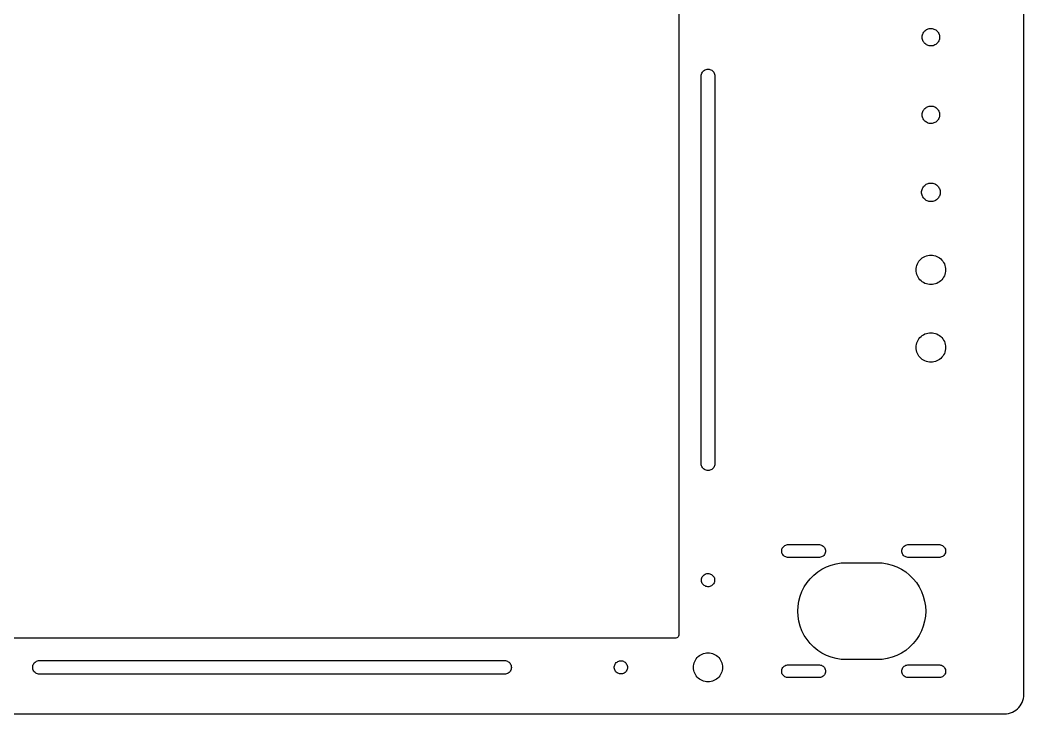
# Model space of a CAD drawing. Header units: metres. Extents: x -319 to 319, y -232 to 232.
# Drawn here: x 60 to 319, y -232 to -53.1 of the extents above; entities that cross this region are included whole.
import ezdxf

# ---------------------------------------------------------------- set-up
doc = ezdxf.new("R2010")
doc.units = ezdxf.units.M

msp = doc.modelspace()

# ---------------------------------------------------------------- linework, layer by layer
for p, q in [((319, -227), (319, 227)), ((230, 211.5), (230, -211.5)), ((292.781, -57.1297), (292.835, -56.8878)), ((292.835, -56.8878), (292.915, -56.6533)), ((292.915, -56.6533), (293.021, -56.4291)), ((293.021, -56.4291), (293.151, -56.2179)), ((293.151, -56.2179), (293.303, -56.0223)), ((293.303, -56.0223), (293.476, -55.8446)), ((293.476, -55.8446), (293.667, -55.687)), ((293.667, -55.687), (293.875, -55.5514)), ((293.875, -55.5514), (294.096, -55.4395)), ((294.096, -55.4395), (294.328, -55.3526)), ((294.328, -55.3526), (294.569, -55.2917)), ((294.569, -55.2917), (294.814, -55.2577)), ((294.814, -55.2577), (295.062, -55.2509)), ((295.062, -55.2509), (295.309, -55.2713)), ((295.309, -55.2713), (295.552, -55.3188)), ((295.552, -55.3188), (295.789, -55.3928)), ((295.789, -55.3928), (296.016, -55.4924)), ((296.016, -55.4924), (296.231, -55.6164)), ((296.231, -55.6164), (296.43, -55.7632)), ((296.43, -55.7632), (296.613, -55.9311)), ((296.613, -55.9311), (296.776, -56.118)), ((296.776, -56.118), (296.917, -56.3217)), ((296.917, -56.3217), (297.035, -56.5397)), ((297.035, -56.5397), (297.128, -56.7694)), ((297.128, -56.7694), (297.196, -57.008)), ((292.753, -57.3761), (292.781, -57.1297)), ((292.753, -57.6239), (292.753, -57.3761)), ((292.781, -57.8703), (292.753, -57.6239)), ((292.835, -58.1122), (292.781, -57.8703)), ((292.915, -58.3467), (292.835, -58.1122)), ((293.021, -58.5709), (292.915, -58.3467)), ((293.151, -58.7821), (293.021, -58.5709)), ((293.303, -58.9777), (293.151, -58.7821)), ((293.476, -59.1554), (293.303, -58.9777)), ((293.667, -59.313), (293.476, -59.1554)), ((293.875, -59.4485), (293.667, -59.313)), ((294.096, -59.5605), (293.875, -59.4485)), ((294.328, -59.6474), (294.096, -59.5605)), ((296.016, -59.5076), (295.789, -59.6071)), ((296.231, -59.3836), (296.016, -59.5076)), ((296.43, -59.2368), (296.231, -59.3836)), ((296.613, -59.0689), (296.43, -59.2368)), ((296.776, -58.882), (296.613, -59.0689)), ((296.917, -58.6783), (296.776, -58.882)), ((297.035, -58.4602), (296.917, -58.6783)), ((297.128, -58.2306), (297.035, -58.4602)), ((297.196, -57.992), (297.128, -58.2306)), ((297.196, -57.008), (297.236, -57.2525)), ((297.236, -57.7475), (297.196, -57.992)), ((297.236, -57.2525), (297.25, -57.5)), ((297.25, -57.5), (297.236, -57.7475)), ((294.569, -59.7083), (294.328, -59.6474)), ((294.814, -59.7423), (294.569, -59.7083)), ((295.062, -59.7491), (294.814, -59.7423)), ((295.309, -59.7287), (295.062, -59.7491)), ((295.552, -59.6812), (295.309, -59.7287)), ((295.789, -59.6071), (295.552, -59.6812)), ((235.75, -67.5), (235.768, -67.2509)), ((235.768, -67.2509), (235.821, -67.007)), ((235.821, -67.007), (235.908, -66.773)), ((235.908, -66.773), (236.028, -66.5539)), ((236.028, -66.5539), (236.177, -66.354)), ((236.177, -66.354), (236.354, -66.1774)), ((236.354, -66.1774), (236.554, -66.0278)), ((236.554, -66.0278), (236.773, -65.9081)), ((236.773, -65.9081), (237.007, -65.8209)), ((237.007, -65.8209), (237.251, -65.7678)), ((237.251, -65.7678), (237.5, -65.75)), ((237.5, -65.75), (237.749, -65.7678)), ((237.749, -65.7678), (237.993, -65.8209)), ((237.993, -65.8209), (238.227, -65.9081)), ((238.227, -65.9081), (238.446, -66.0278)), ((238.446, -66.0278), (238.646, -66.1774)), ((238.646, -66.1774), (238.823, -66.354)), ((238.823, -66.354), (238.972, -66.5539)), ((238.972, -66.5539), (239.092, -66.773)), ((239.092, -66.773), (239.179, -67.007)), ((239.179, -67.007), (239.232, -67.2509)), ((239.232, -67.2509), (239.25, -67.5)), ((235.75, -167.5), (235.75, -67.5)), ((239.25, -67.5), (239.25, -167.5)), ((292.753, -77.3761), (292.781, -77.1297)), ((292.753, -77.6239), (292.753, -77.3761)), ((292.781, -77.8703), (292.753, -77.6239)), ((292.781, -77.1297), (292.835, -76.8878)), ((292.835, -76.8878), (292.915, -76.6533)), ((292.915, -76.6533), (293.021, -76.4291)), ((293.021, -76.4291), (293.151, -76.2179)), ((293.151, -76.2179), (293.303, -76.0223)), ((293.303, -76.0223), (293.476, -75.8446)), ((293.476, -75.8446), (293.667, -75.687)), ((293.667, -75.687), (293.875, -75.5514)), ((293.875, -75.5514), (294.096, -75.4395)), ((294.096, -75.4395), (294.328, -75.3526)), ((294.328, -75.3526), (294.569, -75.2917)), ((294.569, -75.2917), (294.814, -75.2577)), ((294.814, -75.2577), (295.062, -75.2509)), ((295.062, -75.2509), (295.309, -75.2713)), ((295.309, -75.2713), (295.552, -75.3188)), ((295.552, -75.3188), (295.789, -75.3929)), ((295.789, -75.3929), (296.016, -75.4924)), ((296.016, -75.4924), (296.231, -75.6164)), ((296.231, -75.6164), (296.43, -75.7632)), ((296.43, -75.7632), (296.613, -75.9311)), ((296.613, -75.9311), (296.776, -76.118)), ((296.776, -76.118), (296.917, -76.3217)), ((296.917, -76.3217), (297.035, -76.5397)), ((297.035, -76.5397), (297.128, -76.7694)), ((297.128, -76.7694), (297.196, -77.008)), ((297.196, -77.008), (297.236, -77.2525)), ((297.236, -77.2525), (297.25, -77.5)), ((297.25, -77.5), (297.236, -77.7475)), ((292.835, -78.1122), (292.781, -77.8703)), ((292.915, -78.3467), (292.835, -78.1122)), ((293.021, -78.5709), (292.915, -78.3467)), ((293.151, -78.7821), (293.021, -78.5709)), ((293.303, -78.9777), (293.151, -78.7821)), ((293.476, -79.1554), (293.303, -78.9777)), ((293.667, -79.313), (293.476, -79.1554)), ((293.875, -79.4485), (293.667, -79.313)), ((294.096, -79.5605), (293.875, -79.4485)), ((294.328, -79.6474), (294.096, -79.5605)), ((294.569, -79.7083), (294.328, -79.6474)), ((294.814, -79.7423), (294.569, -79.7083)), ((295.062, -79.7491), (294.814, -79.7423)), ((295.309, -79.7287), (295.062, -79.7491)), ((295.552, -79.6812), (295.309, -79.7287)), ((295.789, -79.6071), (295.552, -79.6812)), ((296.016, -79.5076), (295.789, -79.6071)), ((296.231, -79.3836), (296.016, -79.5076)), ((296.43, -79.2368), (296.231, -79.3836)), ((296.613, -79.0689), (296.43, -79.2368)), ((296.776, -78.882), (296.613, -79.0689)), ((296.917, -78.6783), (296.776, -78.882)), ((297.035, -78.4602), (296.917, -78.6783)), ((297.128, -78.2306), (297.035, -78.4602)), ((297.196, -77.992), (297.128, -78.2306)), ((297.236, -77.7475), (297.196, -77.992)), ((293.216, -95.8941), (293.394, -95.7164)), ((293.394, -95.7164), (293.589, -95.5583)), ((293.589, -95.5583), (293.8, -95.4215)), ((293.8, -95.4215), (294.024, -95.3075)), ((294.024, -95.3075), (294.258, -95.2175)), ((294.258, -95.2175), (294.501, -95.1524)), ((294.501, -95.1524), (294.749, -95.1131)), ((294.749, -95.1131), (295, -95.1)), ((295, -95.1), (295.251, -95.1131)), ((295.251, -95.1131), (295.499, -95.1524)), ((295.499, -95.1524), (295.742, -95.2175)), ((295.742, -95.2175), (295.976, -95.3075)), ((295.976, -95.3075), (296.2, -95.4215)), ((296.2, -95.4215), (296.411, -95.5583)), ((296.411, -95.5583), (296.606, -95.7164)), ((296.606, -95.7164), (296.784, -95.8941)), ((292.6, -97.5), (292.613, -97.2491)), ((292.613, -97.7509), (292.6, -97.5)), ((292.613, -97.2491), (292.652, -97.001)), ((292.652, -97.999), (292.613, -97.7509)), ((292.652, -97.001), (292.717, -96.7584)), ((292.717, -98.2416), (292.652, -97.999)), ((292.717, -96.7584), (292.807, -96.5238)), ((292.807, -98.4762), (292.717, -98.2416)), ((292.807, -96.5238), (292.922, -96.3)), ((292.922, -96.3), (293.058, -96.0893)), ((293.058, -96.0893), (293.216, -95.8941)), ((296.784, -95.8941), (296.942, -96.0893)), ((296.942, -96.0893), (297.078, -96.3)), ((297.078, -96.3), (297.193, -96.5238)), ((297.193, -96.5238), (297.283, -96.7584)), ((297.283, -98.2416), (297.193, -98.4762)), ((297.283, -96.7584), (297.348, -97.001)), ((297.348, -97.999), (297.283, -98.2416)), ((297.348, -97.001), (297.387, -97.2491)), ((297.387, -97.7509), (297.348, -97.999)), ((297.387, -97.2491), (297.4, -97.5)), ((297.4, -97.5), (297.387, -97.7509)), ((292.922, -98.7), (292.807, -98.4762)), ((293.058, -98.9107), (292.922, -98.7)), ((293.216, -99.1059), (293.058, -98.9107)), ((293.394, -99.2835), (293.216, -99.1059)), ((293.589, -99.4416), (293.394, -99.2835)), ((293.8, -99.5785), (293.589, -99.4416)), ((294.024, -99.6925), (293.8, -99.5785)), ((294.258, -99.7825), (294.024, -99.6925)), ((294.501, -99.8475), (294.258, -99.7825)), ((294.749, -99.8869), (294.501, -99.8475)), ((295, -99.9), (294.749, -99.8869)), ((295.251, -99.8869), (295, -99.9)), ((295.499, -99.8475), (295.251, -99.8869)), ((295.742, -99.7825), (295.499, -99.8475)), ((295.976, -99.6925), (295.742, -99.7825)), ((296.2, -99.5785), (295.976, -99.6925)), ((296.411, -99.4416), (296.2, -99.5785)), ((296.606, -99.2835), (296.411, -99.4416)), ((296.784, -99.1059), (296.606, -99.2835)), ((296.942, -98.9107), (296.784, -99.1059)), ((297.078, -98.7), (296.942, -98.9107)), ((297.193, -98.4762), (297.078, -98.7)), ((293.454, -114.029), (293.826, -113.886)), ((293.826, -113.886), (294.21, -113.783)), ((294.21, -113.783), (294.603, -113.721)), ((294.603, -113.721), (295, -113.7)), ((295, -113.7), (295.397, -113.721)), ((295.397, -113.721), (295.79, -113.783)), ((295.79, -113.783), (296.174, -113.886)), ((296.174, -113.886), (296.546, -114.029)), ((291.283, -116.71), (291.386, -116.326)), ((291.386, -116.326), (291.529, -115.954)), ((291.529, -115.954), (291.709, -115.6)), ((291.709, -115.6), (291.926, -115.266)), ((291.926, -115.266), (292.176, -114.957)), ((292.176, -114.957), (292.457, -114.676)), ((292.457, -114.676), (292.766, -114.426)), ((292.766, -114.426), (293.1, -114.209)), ((293.1, -114.209), (293.454, -114.029)), ((296.546, -114.029), (296.9, -114.209)), ((296.9, -114.209), (297.234, -114.426)), ((297.234, -114.426), (297.543, -114.676)), ((297.543, -114.676), (297.824, -114.957)), ((297.824, -114.957), (298.074, -115.266)), ((298.074, -115.266), (298.291, -115.6)), ((298.291, -115.6), (298.471, -115.954)), ((298.471, -115.954), (298.614, -116.326)), ((298.614, -116.326), (298.717, -116.71)), ((291.2, -117.5), (291.221, -117.103)), ((291.221, -117.897), (291.2, -117.5)), ((291.221, -117.103), (291.283, -116.71)), ((291.283, -118.29), (291.221, -117.897)), ((291.386, -118.674), (291.283, -118.29)), ((291.529, -119.046), (291.386, -118.674)), ((291.709, -119.4), (291.529, -119.046)), ((298.471, -119.046), (298.291, -119.4)), ((298.614, -118.674), (298.471, -119.046)), ((298.717, -118.29), (298.614, -118.674)), ((298.717, -116.71), (298.779, -117.103)), ((298.779, -117.897), (298.717, -118.29)), ((298.779, -117.103), (298.8, -117.5)), ((298.8, -117.5), (298.779, -117.897)), ((291.926, -119.734), (291.709, -119.4)), ((292.176, -120.043), (291.926, -119.734)), ((292.457, -120.324), (292.176, -120.043)), ((292.766, -120.574), (292.457, -120.324)), ((293.1, -120.791), (292.766, -120.574)), ((293.454, -120.971), (293.1, -120.791)), ((293.826, -121.114), (293.454, -120.971)), ((294.21, -121.217), (293.826, -121.114)), ((294.603, -121.279), (294.21, -121.217)), ((295, -121.3), (294.603, -121.279)), ((295.397, -121.279), (295, -121.3)), ((295.79, -121.217), (295.397, -121.279)), ((296.174, -121.114), (295.79, -121.217)), ((296.546, -120.971), (296.174, -121.114)), ((296.9, -120.791), (296.546, -120.971)), ((297.234, -120.574), (296.9, -120.791)), ((297.543, -120.324), (297.234, -120.574)), ((297.824, -120.043), (297.543, -120.324)), ((298.074, -119.734), (297.824, -120.043)), ((298.291, -119.4), (298.074, -119.734)), ((292.176, -134.957), (292.457, -134.676)), ((292.457, -134.676), (292.766, -134.426)), ((292.766, -134.426), (293.1, -134.209)), ((293.1, -134.209), (293.454, -134.029)), ((293.454, -134.029), (293.826, -133.886)), ((293.826, -133.886), (294.21, -133.783)), ((294.21, -133.783), (294.603, -133.721)), ((294.603, -133.721), (295, -133.7)), ((295, -133.7), (295.397, -133.721)), ((295.397, -133.721), (295.79, -133.783)), ((295.79, -133.783), (296.174, -133.886)), ((296.174, -133.886), (296.546, -134.029)), ((296.546, -134.029), (296.9, -134.209)), ((296.9, -134.209), (297.234, -134.426)), ((297.234, -134.426), (297.543, -134.676)), ((297.543, -134.676), (297.824, -134.957)), ((291.2, -137.5), (291.221, -137.103)), ((291.221, -137.103), (291.283, -136.71)), ((291.283, -136.71), (291.386, -136.326)), ((291.386, -136.326), (291.529, -135.954)), ((291.529, -135.954), (291.709, -135.6)), ((291.709, -135.6), (291.926, -135.266)), ((291.926, -135.266), (292.176, -134.957)), ((297.824, -134.957), (298.074, -135.266)), ((298.074, -135.266), (298.291, -135.6)), ((298.291, -135.6), (298.471, -135.954)), ((298.471, -135.954), (298.614, -136.326)), ((298.614, -136.326), (298.717, -136.71)), ((298.717, -136.71), (298.779, -137.103)), ((298.779, -137.103), (298.8, -137.5)), ((291.221, -137.897), (291.2, -137.5)), ((291.283, -138.29), (291.221, -137.897)), ((291.386, -138.674), (291.283, -138.29)), ((291.529, -139.046), (291.386, -138.674)), ((291.709, -139.4), (291.529, -139.046)), ((291.926, -139.734), (291.709, -139.4)), ((292.176, -140.043), (291.926, -139.734)), ((298.074, -139.734), (297.824, -140.043)), ((298.291, -139.4), (298.074, -139.734)), ((298.471, -139.046), (298.291, -139.4)), ((298.614, -138.674), (298.471, -139.046)), ((298.717, -138.29), (298.614, -138.674)), ((298.779, -137.897), (298.717, -138.29)), ((298.8, -137.5), (298.779, -137.897)), ((292.457, -140.324), (292.176, -140.043)), ((292.766, -140.574), (292.457, -140.324)), ((293.1, -140.791), (292.766, -140.574)), ((293.454, -140.971), (293.1, -140.791)), ((293.826, -141.114), (293.454, -140.971)), ((294.21, -141.217), (293.826, -141.114)), ((294.603, -141.279), (294.21, -141.217)), ((295, -141.3), (294.603, -141.279)), ((295.397, -141.279), (295, -141.3)), ((295.79, -141.217), (295.397, -141.279)), ((296.174, -141.114), (295.79, -141.217)), ((296.546, -140.971), (296.174, -141.114)), ((296.9, -140.791), (296.546, -140.971)), ((297.234, -140.574), (296.9, -140.791)), ((297.543, -140.324), (297.234, -140.574)), ((297.824, -140.043), (297.543, -140.324)), ((235.768, -167.749), (235.75, -167.5)), ((235.821, -167.993), (235.768, -167.749)), ((235.908, -168.227), (235.821, -167.993)), ((236.028, -168.446), (235.908, -168.227)), ((239.092, -168.227), (238.972, -168.446)), ((239.179, -167.993), (239.092, -168.227)), ((239.232, -167.749), (239.179, -167.993)), ((239.25, -167.5), (239.232, -167.749)), ((236.177, -168.646), (236.028, -168.446)), ((236.354, -168.823), (236.177, -168.646)), ((236.554, -168.972), (236.354, -168.823)), ((236.773, -169.092), (236.554, -168.972)), ((237.007, -169.179), (236.773, -169.092)), ((237.251, -169.232), (237.007, -169.179)), ((237.5, -169.25), (237.251, -169.232)), ((237.749, -169.232), (237.5, -169.25)), ((237.993, -169.179), (237.749, -169.232)), ((238.227, -169.092), (237.993, -169.179)), ((238.446, -168.972), (238.227, -169.092)), ((238.646, -168.823), (238.446, -168.972)), ((238.823, -168.646), (238.646, -168.823)), ((238.972, -168.446), (238.823, -168.646)), ((256.787, -189.071), (256.94, -188.878)), ((256.94, -188.878), (257.121, -188.71)), ((257.121, -188.71), (257.325, -188.571)), ((257.325, -188.571), (257.547, -188.464)), ((257.547, -188.464), (257.783, -188.391)), ((257.783, -188.391), (258.027, -188.355)), ((258.027, -188.355), (266.273, -188.355)), ((266.273, -188.355), (266.517, -188.391)), ((266.517, -188.391), (266.753, -188.464)), ((266.753, -188.464), (266.975, -188.571)), ((266.975, -188.571), (267.179, -188.71)), ((267.179, -188.71), (267.36, -188.878)), ((267.36, -188.878), (267.513, -189.071)), ((287.787, -189.071), (287.94, -188.878)), ((287.94, -188.878), (288.121, -188.71)), ((288.121, -188.71), (288.325, -188.571)), ((288.325, -188.571), (288.547, -188.464)), ((288.547, -188.464), (288.783, -188.391)), ((288.783, -188.391), (289.027, -188.355)), ((289.027, -188.355), (297.273, -188.355)), ((297.273, -188.355), (297.517, -188.391)), ((297.517, -188.391), (297.753, -188.464)), ((297.753, -188.464), (297.975, -188.571)), ((297.975, -188.571), (298.179, -188.71)), ((298.179, -188.71), (298.36, -188.878)), ((298.36, -188.878), (298.513, -189.071)), ((256.5, -190), (256.518, -189.754)), ((256.518, -190.246), (256.5, -190)), ((256.518, -189.754), (256.573, -189.514)), ((256.573, -190.486), (256.518, -190.246)), ((256.573, -189.514), (256.663, -189.284)), ((256.663, -190.716), (256.573, -190.486)), ((256.663, -189.284), (256.787, -189.071)), ((256.787, -190.929), (256.663, -190.716)), ((256.94, -191.122), (256.787, -190.929)), ((257.121, -191.29), (256.94, -191.122)), ((257.325, -191.429), (257.121, -191.29)), ((257.547, -191.536), (257.325, -191.429)), ((257.783, -191.609), (257.547, -191.536)), ((258.027, -191.645), (257.783, -191.609)), ((266.273, -191.645), (258.027, -191.645)), ((266.517, -191.609), (266.273, -191.645)), ((266.753, -191.536), (266.517, -191.609)), ((266.975, -191.429), (266.753, -191.536)), ((267.179, -191.29), (266.975, -191.429)), ((267.36, -191.122), (267.179, -191.29)), ((267.513, -190.929), (267.36, -191.122)), ((267.513, -189.071), (267.637, -189.284)), ((267.637, -190.716), (267.513, -190.929)), ((267.637, -189.284), (267.727, -189.514)), ((267.727, -190.486), (267.637, -190.716)), ((267.727, -189.514), (267.782, -189.754)), ((267.782, -190.246), (267.727, -190.486)), ((267.782, -189.754), (267.8, -190)), ((267.8, -190), (267.782, -190.246)), ((287.5, -190), (287.518, -189.754)), ((287.518, -190.246), (287.5, -190)), ((287.518, -189.754), (287.573, -189.514)), ((287.573, -190.486), (287.518, -190.246)), ((287.573, -189.514), (287.663, -189.284)), ((287.663, -190.716), (287.573, -190.486)), ((287.663, -189.284), (287.787, -189.071)), ((287.787, -190.929), (287.663, -190.716)), ((287.94, -191.122), (287.787, -190.929)), ((288.121, -191.29), (287.94, -191.122)), ((288.325, -191.429), (288.121, -191.29)), ((288.547, -191.536), (288.325, -191.429)), ((288.783, -191.609), (288.547, -191.536)), ((289.027, -191.645), (288.783, -191.609)), ((297.273, -191.645), (289.027, -191.645)), ((297.517, -191.609), (297.273, -191.645)), ((297.753, -191.536), (297.517, -191.609)), ((297.975, -191.429), (297.753, -191.536)), ((298.179, -191.29), (297.975, -191.429)), ((298.36, -191.122), (298.179, -191.29)), ((298.513, -190.929), (298.36, -191.122)), ((298.513, -189.071), (298.637, -189.284)), ((298.637, -190.716), (298.513, -190.929)), ((298.637, -189.284), (298.727, -189.514)), ((298.727, -190.486), (298.637, -190.716)), ((298.727, -189.514), (298.782, -189.754)), ((298.782, -190.246), (298.727, -190.486)), ((298.782, -189.754), (298.8, -190)), ((298.8, -190), (298.782, -190.246)), ((266.9, -194.675), (268.066, -194.081)), ((268.066, -194.081), (269.287, -193.612)), ((269.287, -193.612), (270.551, -193.273)), ((270.551, -193.273), (271.843, -193.068)), ((271.843, -193.068), (273.15, -193)), ((273.15, -193), (281.15, -193)), ((281.15, -193), (282.457, -193.068)), ((282.457, -193.068), (283.749, -193.273)), ((283.749, -193.273), (285.013, -193.612)), ((285.013, -193.612), (286.234, -194.081)), ((286.234, -194.081), (287.4, -194.675)), ((235.912, -196.893), (236.018, -196.668)), ((236.018, -196.668), (236.154, -196.461)), ((236.154, -196.461), (236.32, -196.276)), ((236.32, -196.276), (236.511, -196.117)), ((236.511, -196.117), (236.723, -195.988)), ((236.723, -195.988), (236.951, -195.891)), ((236.951, -195.891), (237.191, -195.828)), ((237.191, -195.828), (237.438, -195.801)), ((237.438, -195.801), (237.686, -195.81)), ((237.686, -195.81), (237.93, -195.855)), ((237.93, -195.855), (238.165, -195.935)), ((238.165, -195.935), (238.386, -196.049)), ((238.386, -196.049), (238.587, -196.193)), ((238.587, -196.193), (238.766, -196.366)), ((238.766, -196.366), (238.918, -196.562)), ((238.918, -196.562), (239.039, -196.778)), ((239.039, -196.778), (239.128, -197.01)), ((263.861, -197.136), (264.786, -196.211)), ((264.786, -196.211), (265.803, -195.387)), ((265.803, -195.387), (266.9, -194.675)), ((287.4, -194.675), (288.497, -195.387)), ((288.497, -195.387), (289.514, -196.211)), ((289.514, -196.211), (290.439, -197.136)), ((235.805, -197.376), (235.841, -197.13)), ((235.805, -197.624), (235.805, -197.376)), ((235.841, -197.87), (235.805, -197.624)), ((235.841, -197.13), (235.912, -196.893)), ((235.912, -198.107), (235.841, -197.87)), ((236.018, -198.332), (235.912, -198.107)), ((236.154, -198.539), (236.018, -198.332)), ((236.32, -198.724), (236.154, -198.539)), ((236.511, -198.883), (236.32, -198.724)), ((236.723, -199.012), (236.511, -198.883)), ((236.951, -199.109), (236.723, -199.012)), ((237.191, -199.172), (236.951, -199.109)), ((237.438, -199.199), (237.191, -199.172)), ((237.686, -199.19), (237.438, -199.199)), ((237.93, -199.145), (237.686, -199.19)), ((238.165, -199.065), (237.93, -199.145)), ((238.386, -198.951), (238.165, -199.065)), ((238.587, -198.807), (238.386, -198.951)), ((238.766, -198.634), (238.587, -198.807)), ((238.918, -198.438), (238.766, -198.634)), ((239.039, -198.222), (238.918, -198.438)), ((239.128, -197.99), (239.039, -198.222)), ((239.128, -197.01), (239.182, -197.252)), ((239.182, -197.748), (239.128, -197.99)), ((239.182, -197.252), (239.2, -197.5)), ((239.2, -197.5), (239.182, -197.748)), ((261.731, -200.416), (262.325, -199.25)), ((262.325, -199.25), (263.037, -198.153)), ((263.037, -198.153), (263.861, -197.136)), ((290.439, -197.136), (291.263, -198.153)), ((291.263, -198.153), (291.975, -199.25)), ((291.975, -199.25), (292.569, -200.416)), ((260.923, -202.901), (261.262, -201.637)), ((261.262, -201.637), (261.731, -200.416)), ((292.569, -200.416), (293.038, -201.637)), ((293.038, -201.637), (293.377, -202.901)), ((260.65, -205.5), (260.718, -204.193)), ((260.718, -204.193), (260.923, -202.901)), ((293.377, -202.901), (293.582, -204.193)), ((293.582, -204.193), (293.65, -205.5)), ((260.718, -206.807), (260.65, -205.5)), ((260.923, -208.099), (260.718, -206.807)), ((293.582, -206.807), (293.377, -208.099)), ((293.65, -205.5), (293.582, -206.807)), ((261.262, -209.363), (260.923, -208.099)), ((261.731, -210.584), (261.262, -209.363)), ((293.038, -209.363), (292.569, -210.584)), ((293.377, -208.099), (293.038, -209.363)), ((229.623, -212.282), (229.434, -212.401)), ((229.782, -212.123), (229.623, -212.282)), ((229.901, -211.934), (229.782, -212.123)), ((229.975, -211.723), (229.901, -211.934)), ((230, -211.5), (229.975, -211.723)), ((262.325, -211.75), (261.731, -210.584)), ((263.037, -212.847), (262.325, -211.75)), ((291.975, -211.75), (291.263, -212.847)), ((292.569, -210.584), (291.975, -211.75)), ((229, -212.5), (-229, -212.5)), ((229.223, -212.475), (229, -212.5)), ((229.434, -212.401), (229.223, -212.475)), ((263.861, -213.864), (263.037, -212.847)), ((264.786, -214.789), (263.861, -213.864)), ((265.803, -215.613), (264.786, -214.789)), ((289.514, -214.789), (288.497, -215.613)), ((290.439, -213.864), (289.514, -214.789)), ((291.263, -212.847), (290.439, -213.864)), ((234.466, -217.796), (234.713, -217.491)), ((234.713, -217.491), (234.991, -217.213)), ((234.991, -217.213), (235.296, -216.966)), ((235.296, -216.966), (235.625, -216.752)), ((235.625, -216.752), (235.975, -216.574)), ((235.975, -216.574), (236.341, -216.434)), ((236.341, -216.434), (236.72, -216.332)), ((236.72, -216.332), (237.108, -216.271)), ((237.108, -216.271), (237.5, -216.25)), ((237.5, -216.25), (237.892, -216.271)), ((237.892, -216.271), (238.28, -216.332)), ((238.28, -216.332), (238.659, -216.434)), ((238.659, -216.434), (239.025, -216.574)), ((239.025, -216.574), (239.375, -216.752)), ((239.375, -216.752), (239.704, -216.966)), ((239.704, -216.966), (240.009, -217.213)), ((240.009, -217.213), (240.287, -217.491)), ((240.287, -217.491), (240.534, -217.796)), ((266.9, -216.325), (265.803, -215.613)), ((268.066, -216.919), (266.9, -216.325)), ((269.287, -217.388), (268.066, -216.919)), ((270.551, -217.727), (269.287, -217.388)), ((285.013, -217.388), (283.749, -217.727)), ((286.234, -216.919), (285.013, -217.388)), ((287.4, -216.325), (286.234, -216.919)), ((288.497, -215.613), (287.4, -216.325)), ((63.25, -220), (63.2678, -219.751)), ((63.2678, -220.249), (63.25, -220)), ((63.2678, -219.751), (63.3209, -219.507)), ((63.3209, -219.507), (63.4081, -219.273)), ((63.4081, -219.273), (63.5278, -219.054)), ((63.5278, -219.054), (63.6774, -218.854)), ((63.6774, -218.854), (63.854, -218.677)), ((63.854, -218.677), (64.0539, -218.528)), ((64.0539, -218.528), (64.273, -218.408)), ((64.273, -218.408), (64.507, -218.321)), ((64.507, -218.321), (64.7509, -218.268)), ((64.7509, -218.268), (65, -218.25)), ((65, -218.25), (185, -218.25)), ((185, -218.25), (185.249, -218.268)), ((185.249, -218.268), (185.493, -218.321)), ((185.493, -218.321), (185.727, -218.408)), ((185.727, -218.408), (185.946, -218.528)), ((185.946, -218.528), (186.146, -218.677)), ((186.146, -218.677), (186.323, -218.854)), ((186.323, -218.854), (186.472, -219.054)), ((186.472, -219.054), (186.592, -219.273)), ((186.592, -219.273), (186.679, -219.507)), ((186.679, -219.507), (186.732, -219.751)), ((186.732, -219.751), (186.75, -220)), ((186.75, -220), (186.732, -220.249)), ((213.305, -219.876), (213.341, -219.63)), ((213.305, -220.124), (213.305, -219.876)), ((213.341, -220.37), (213.305, -220.124)), ((213.341, -219.63), (213.412, -219.393)), ((213.412, -219.393), (213.518, -219.168)), ((213.518, -219.168), (213.654, -218.961)), ((213.654, -218.961), (213.82, -218.776)), ((213.82, -218.776), (214.011, -218.617)), ((214.011, -218.617), (214.223, -218.488)), ((214.223, -218.488), (214.451, -218.391)), ((214.451, -218.391), (214.691, -218.328)), ((214.691, -218.328), (214.938, -218.301)), ((214.938, -218.301), (215.186, -218.31)), ((215.186, -218.31), (215.43, -218.355)), ((215.43, -218.355), (215.665, -218.435)), ((215.665, -218.435), (215.886, -218.549)), ((215.886, -218.549), (216.087, -218.693)), ((216.087, -218.693), (216.266, -218.866)), ((216.266, -218.866), (216.418, -219.062)), ((216.418, -219.062), (216.539, -219.278)), ((216.539, -219.278), (216.628, -219.51)), ((216.628, -219.51), (216.682, -219.752)), ((216.682, -219.752), (216.7, -220)), ((216.7, -220), (216.682, -220.248)), ((233.75, -220), (233.771, -219.608)), ((233.771, -220.392), (233.75, -220)), ((233.771, -219.608), (233.832, -219.22)), ((233.832, -219.22), (233.934, -218.841)), ((233.934, -218.841), (234.074, -218.475)), ((234.074, -218.475), (234.252, -218.125)), ((234.252, -218.125), (234.466, -217.796)), ((240.534, -217.796), (240.748, -218.125)), ((240.748, -218.125), (240.926, -218.475)), ((240.926, -218.475), (241.066, -218.841)), ((241.066, -218.841), (241.168, -219.22)), ((241.168, -219.22), (241.229, -219.608)), ((241.229, -219.608), (241.25, -220)), ((241.25, -220), (241.229, -220.392)), ((256.663, -220.284), (256.787, -220.071)), ((256.787, -220.071), (256.94, -219.878)), ((256.94, -219.878), (257.121, -219.71)), ((257.121, -219.71), (257.325, -219.571)), ((257.325, -219.571), (257.547, -219.464)), ((257.547, -219.464), (257.783, -219.391)), ((257.783, -219.391), (258.027, -219.355)), ((258.027, -219.355), (266.273, -219.355)), ((266.273, -219.355), (266.517, -219.391)), ((266.517, -219.391), (266.753, -219.464)), ((266.753, -219.464), (266.975, -219.571)), ((266.975, -219.571), (267.179, -219.71)), ((267.179, -219.71), (267.36, -219.878)), ((267.36, -219.878), (267.513, -220.071)), ((267.513, -220.071), (267.637, -220.284)), ((271.843, -217.932), (270.551, -217.727)), ((273.15, -218), (271.843, -217.932)), ((281.15, -218), (273.15, -218)), ((282.457, -217.932), (281.15, -218)), ((283.749, -217.727), (282.457, -217.932)), ((287.663, -220.284), (287.787, -220.071)), ((287.787, -220.071), (287.94, -219.878)), ((287.94, -219.878), (288.121, -219.71)), ((288.121, -219.71), (288.325, -219.571)), ((288.325, -219.571), (288.547, -219.464)), ((288.547, -219.464), (288.783, -219.391)), ((288.783, -219.391), (289.027, -219.355)), ((289.027, -219.355), (297.273, -219.355)), ((297.273, -219.355), (297.517, -219.391)), ((297.517, -219.391), (297.753, -219.464)), ((297.753, -219.464), (297.975, -219.571)), ((297.975, -219.571), (298.179, -219.71)), ((298.179, -219.71), (298.36, -219.878)), ((298.36, -219.878), (298.513, -220.071)), ((298.513, -220.071), (298.637, -220.284)), ((63.3209, -220.493), (63.2678, -220.249)), ((63.4081, -220.727), (63.3209, -220.493)), ((63.5278, -220.946), (63.4081, -220.727)), ((63.6774, -221.146), (63.5278, -220.946)), ((63.854, -221.323), (63.6774, -221.146)), ((64.0539, -221.472), (63.854, -221.323)), ((64.273, -221.592), (64.0539, -221.472)), ((64.507, -221.679), (64.273, -221.592)), ((64.7509, -221.732), (64.507, -221.679)), ((65, -221.75), (64.7509, -221.732)), ((185, -221.75), (65, -221.75)), ((185.249, -221.732), (185, -221.75)), ((185.493, -221.679), (185.249, -221.732)), ((185.727, -221.592), (185.493, -221.679)), ((185.946, -221.472), (185.727, -221.592)), ((186.146, -221.323), (185.946, -221.472)), ((186.323, -221.146), (186.146, -221.323)), ((186.472, -220.946), (186.323, -221.146)), ((186.592, -220.727), (186.472, -220.946)), ((186.679, -220.493), (186.592, -220.727)), ((186.732, -220.249), (186.679, -220.493)), ((213.412, -220.607), (213.341, -220.37)), ((213.518, -220.832), (213.412, -220.607)), ((213.654, -221.039), (213.518, -220.832)), ((213.82, -221.224), (213.654, -221.039)), ((214.011, -221.383), (213.82, -221.224)), ((214.223, -221.512), (214.011, -221.383)), ((214.451, -221.609), (214.223, -221.512)), ((214.691, -221.672), (214.451, -221.609)), ((214.938, -221.699), (214.691, -221.672)), ((215.186, -221.69), (214.938, -221.699)), ((215.43, -221.645), (215.186, -221.69)), ((215.665, -221.565), (215.43, -221.645)), ((215.886, -221.451), (215.665, -221.565)), ((216.087, -221.307), (215.886, -221.451)), ((216.266, -221.134), (216.087, -221.307)), ((216.418, -220.938), (216.266, -221.134)), ((216.539, -220.722), (216.418, -220.938)), ((216.628, -220.49), (216.539, -220.722)), ((216.682, -220.248), (216.628, -220.49)), ((233.832, -220.78), (233.771, -220.392)), ((233.934, -221.159), (233.832, -220.78)), ((234.074, -221.525), (233.934, -221.159)), ((234.252, -221.875), (234.074, -221.525)), ((234.466, -222.204), (234.252, -221.875)), ((234.713, -222.509), (234.466, -222.204)), ((234.991, -222.787), (234.713, -222.509)), ((240.287, -222.509), (240.009, -222.787)), ((240.534, -222.204), (240.287, -222.509)), ((240.748, -221.875), (240.534, -222.204)), ((240.926, -221.525), (240.748, -221.875)), ((241.066, -221.159), (240.926, -221.525)), ((241.168, -220.78), (241.066, -221.159)), ((241.229, -220.392), (241.168, -220.78)), ((256.5, -221), (256.518, -220.754)), ((256.518, -221.246), (256.5, -221)), ((256.518, -220.754), (256.573, -220.514)), ((256.573, -221.486), (256.518, -221.246)), ((256.573, -220.514), (256.663, -220.284)), ((256.663, -221.716), (256.573, -221.486)), ((256.787, -221.929), (256.663, -221.716)), ((256.94, -222.122), (256.787, -221.929)), ((257.121, -222.29), (256.94, -222.122)), ((257.325, -222.429), (257.121, -222.29)), ((257.547, -222.536), (257.325, -222.429)), ((257.783, -222.609), (257.547, -222.536)), ((258.027, -222.645), (257.783, -222.609)), ((266.273, -222.645), (258.027, -222.645)), ((266.517, -222.609), (266.273, -222.645)), ((266.753, -222.536), (266.517, -222.609)), ((266.975, -222.429), (266.753, -222.536)), ((267.179, -222.29), (266.975, -222.429)), ((267.36, -222.122), (267.179, -222.29)), ((267.513, -221.929), (267.36, -222.122)), ((267.637, -221.716), (267.513, -221.929)), ((267.637, -220.284), (267.727, -220.514)), ((267.727, -221.486), (267.637, -221.716)), ((267.727, -220.514), (267.782, -220.754)), ((267.782, -221.246), (267.727, -221.486)), ((267.782, -220.754), (267.8, -221)), ((267.8, -221), (267.782, -221.246)), ((287.5, -221), (287.518, -220.754)), ((287.518, -221.246), (287.5, -221)), ((287.518, -220.754), (287.573, -220.514)), ((287.573, -221.486), (287.518, -221.246)), ((287.573, -220.514), (287.663, -220.284)), ((287.663, -221.716), (287.573, -221.486)), ((287.787, -221.929), (287.663, -221.716)), ((287.94, -222.122), (287.787, -221.929)), ((288.121, -222.29), (287.94, -222.122)), ((288.325, -222.429), (288.121, -222.29)), ((288.547, -222.536), (288.325, -222.429)), ((288.783, -222.609), (288.547, -222.536)), ((289.027, -222.645), (288.783, -222.609)), ((297.273, -222.645), (289.027, -222.645)), ((297.517, -222.609), (297.273, -222.645)), ((297.753, -222.536), (297.517, -222.609)), ((297.975, -222.429), (297.753, -222.536)), ((298.179, -222.29), (297.975, -222.429)), ((298.36, -222.122), (298.179, -222.29)), ((298.513, -221.929), (298.36, -222.122)), ((298.637, -221.716), (298.513, -221.929)), ((298.637, -220.284), (298.727, -220.514)), ((298.727, -221.486), (298.637, -221.716)), ((298.727, -220.514), (298.782, -220.754)), ((298.782, -221.246), (298.727, -221.486)), ((298.782, -220.754), (298.8, -221)), ((298.8, -221), (298.782, -221.246)), ((235.296, -223.034), (234.991, -222.787)), ((235.625, -223.248), (235.296, -223.034)), ((235.975, -223.426), (235.625, -223.248)), ((236.341, -223.566), (235.975, -223.426)), ((236.72, -223.668), (236.341, -223.566)), ((237.108, -223.729), (236.72, -223.668)), ((237.5, -223.75), (237.108, -223.729)), ((237.892, -223.729), (237.5, -223.75)), ((238.28, -223.668), (237.892, -223.729)), ((238.659, -223.566), (238.28, -223.668)), ((239.025, -223.426), (238.659, -223.566)), ((239.375, -223.248), (239.025, -223.426)), ((239.704, -223.034), (239.375, -223.248)), ((240.009, -222.787), (239.704, -223.034)), ((318.891, -228.04), (318.973, -227.523)), ((318.973, -227.523), (319, -227)), ((317.346, -230.716), (317.716, -230.346)), ((317.716, -230.346), (318.045, -229.939)), ((318.045, -229.939), (318.33, -229.5)), ((318.33, -229.5), (318.568, -229.034)), ((318.568, -229.034), (318.755, -228.545)), ((318.755, -228.545), (318.891, -228.04)), ((-314, -232), (314, -232)), ((314, -232), (314.523, -231.973)), ((314.523, -231.973), (315.04, -231.891)), ((315.04, -231.891), (315.545, -231.755)), ((315.545, -231.755), (316.034, -231.568)), ((316.034, -231.568), (316.5, -231.33)), ((316.5, -231.33), (316.939, -231.045)), ((316.939, -231.045), (317.346, -230.716))]:
    msp.add_line(p, q)

doc.saveas('drawing.dxf')
